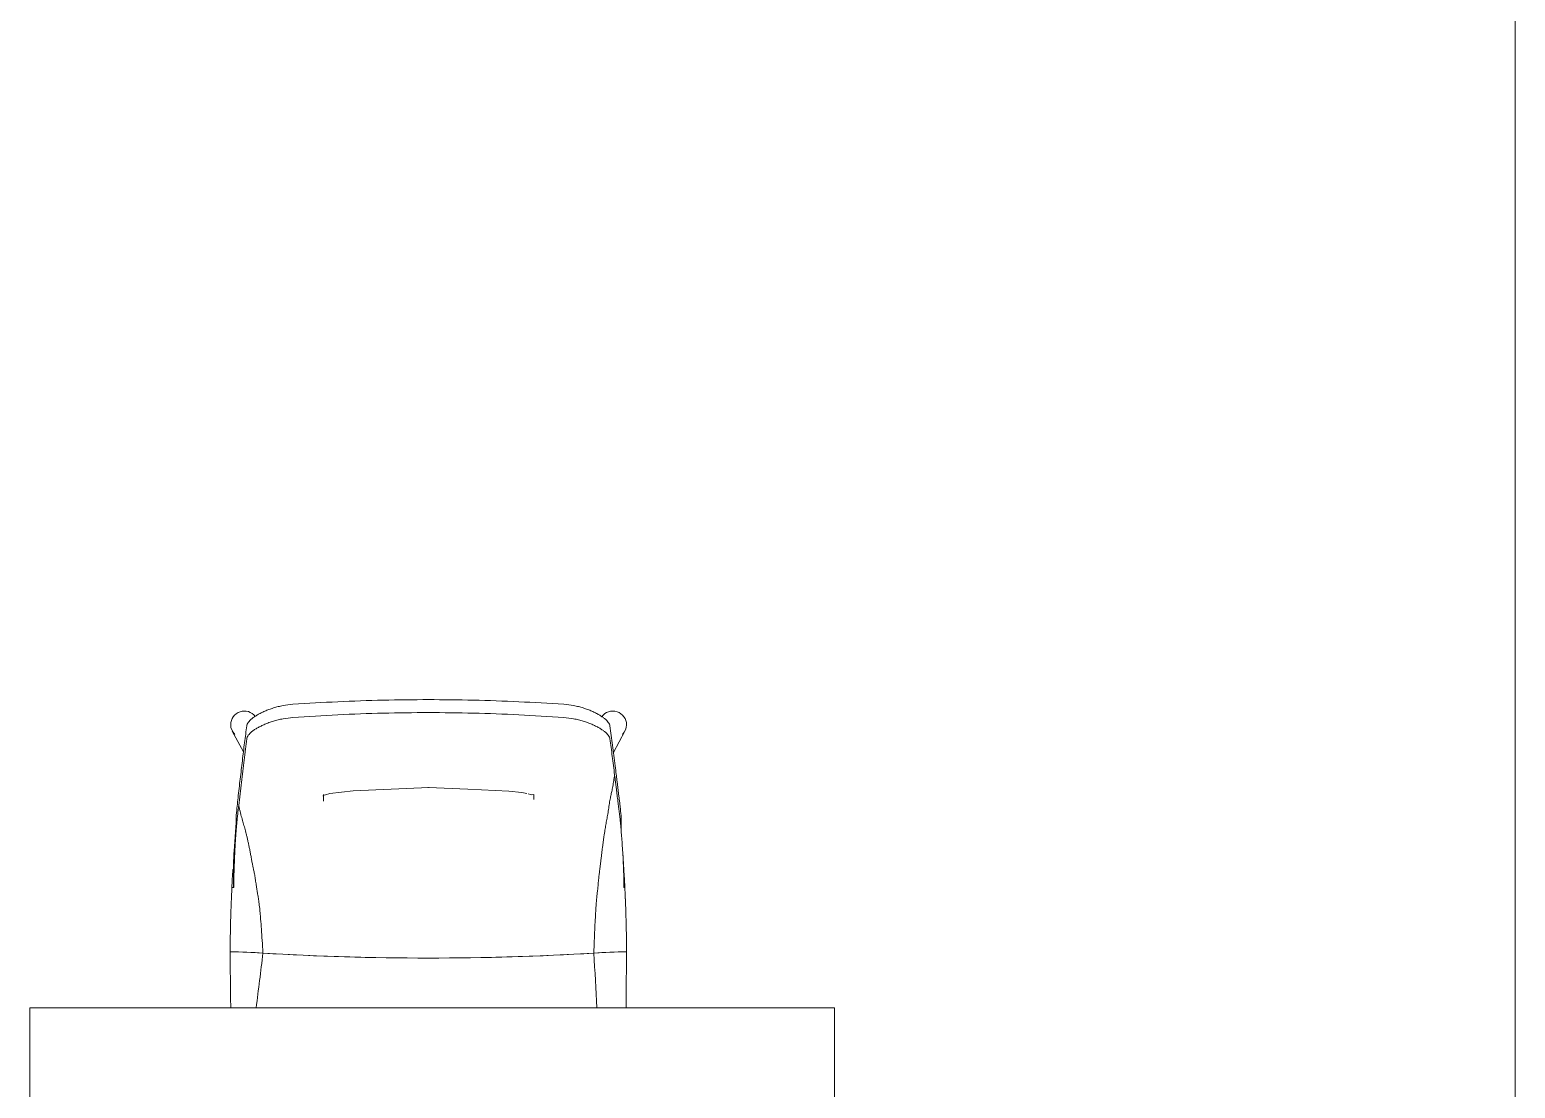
# Model space of a CAD drawing. Header units: millimetres. Extents: x 586.5 to 618.3, y 239.1 to 272.6.
# Drawn here: x 592.076 to 593.922, y 266.83 to 268.146 of the extents above; entities that cross this region are included whole.
import ezdxf

# ---------------------------------------------------------------- set-up
doc = ezdxf.new("R2010")
doc.units = ezdxf.units.MM
doc.header["$LTSCALE"] = 75
doc.layers.add('A Arquitetura LRZ', color=252, linetype='Continuous', lineweight=9)
doc.layers.add('A Mobiliário LRZ', color=253, linetype='Continuous', lineweight=9)

msp = doc.modelspace()

# ---------------------------------------------------------------- linework, layer by layer
at = {"layer": 'A Arquitetura LRZ'}
msp.add_line((593.922, 271.4104), (593.922, 263.6104), dxfattribs=at)
at = {"layer": 'A Mobiliário LRZ'}
for p, q in [((592.3414, 267.2484), (592.3276, 267.2741)), ((592.8154, 267.2741), (592.8013, 267.2476)), ((592.4407, 267.1941), (592.4399, 267.1938)), ((592.4418, 267.1946), (592.4407, 267.1941)), ((592.4408, 267.1935), (592.4407, 267.1922)), ((592.4409, 267.187), (592.4407, 267.1922)), ((592.4409, 267.1953), (592.4408, 267.1935)), ((592.4409, 267.1955), (592.4409, 267.1953)), ((592.4434, 267.1952), (592.4418, 267.1946)), ((592.4486, 267.1965), (592.4434, 267.1952)), ((592.4778, 267.1999), (592.4486, 267.1965)), ((592.5724, 267.2042), (592.4778, 267.1999)), ((592.5712, 267.2042), (592.5707, 267.2042)), ((592.6202, 267.202), (592.5712, 267.2042)), ((592.6713, 267.1995), (592.6202, 267.202)), ((592.6873, 267.1978), (592.6713, 267.1995)), ((592.6935, 267.1967), (592.6873, 267.1978)), ((592.6982, 267.1956), (592.6952, 267.1963)), ((592.7, 267.1951), (592.6982, 267.1956)), ((592.7022, 267.1953), (592.7, 267.1951)), ((592.7023, 267.1922), (592.7022, 267.1953)), ((592.7023, 267.1922), (592.7022, 267.1891)), ((592.331, 267.1427), (592.3325, 267.1605)), ((592.3325, 267.1605), (592.3325, 267.1699)), ((592.8108, 267.1692), (592.8108, 267.1519)), ((592.3297, 267.1248), (592.331, 267.1427)), ((592.8138, 267.1088), (592.8129, 267.1234)), ((592.329, 267.0797), (592.329, 267.1024)), ((592.8147, 267.0943), (592.8138, 267.1088)), ((592.3293, 267.0797), (592.327, 267.0797)), ((592.8154, 267.0797), (592.8143, 267.0797)), ((592.8147, 267.0943), (592.8147, 267.0797)), ((592.3248, 267), (592.3456, 266.9994)), ((592.3248, 267), (592.3253, 266.9427)), ((592.3248, 267), (592.3248, 266.9988)), ((592.3248, 266.9988), (592.3248, 266.9977)), ((592.3456, 266.9994), (592.3657, 266.9984)), ((592.3657, 266.9984), (592.4322, 266.995)), ((592.4322, 266.995), (592.5011, 266.9929)), ((592.5011, 266.9929), (592.5712, 266.9922)), ((592.5712, 266.9922), (592.6414, 266.9929)), ((592.6414, 266.9929), (592.7103, 266.995)), ((592.7103, 266.995), (592.7768, 266.9984)), ((592.7768, 266.9984), (592.7968, 266.9994)), ((592.7969, 266.9994), (592.8176, 267)), ((592.8172, 266.9427), (592.8176, 267)), ((592.8176, 266.9988), (592.8176, 267)), ((592.8176, 266.9977), (592.8176, 266.9988)), ((592.3253, 266.9427), (592.3256, 266.9304)), ((592.3253, 266.9416), (592.3253, 266.9427)), ((592.8169, 266.9304), (592.8172, 266.9427)), ((592.8172, 266.9427), (592.8172, 266.9416)), ((592.0758, 266.9304), (592.0758, 264.7304)), ((593.0758, 266.9304), (592.0758, 266.9304)), ((593.0758, 264.7304), (593.0758, 266.9304))]:
    msp.add_line(p, q, dxfattribs=at)
for centre, radius, start, end in [((592.3426, 267.2821), 0.017, 37.5087, 180), ((592.8005, 267.2821), 0.017, 0, 144.1289), ((592.3426, 267.2821), 0.017, 180, 225), ((592.8005, 267.2821), 0.017, 315, 0), ((592.824, 267.2248), 0.074, 259.653, 259.7774), ((594.3051, 266.9856), 1.9803, 176.6267, 177.2757), ((592.306, 267.1567), 0.059, 292.1782, 292.9531), ((590.8374, 266.9856), 1.9803, 2.7243, 3.1475)]:
    msp.add_arc(centre, radius, start, end, dxfattribs=at)
for centre, major_axis, start_param, end_param in [((592.3106, 266.9785), (0.1434, 0), 1.176399, 1.471048), ((592.5712, 267.0727), (0.5341, 0), 4.317308, 5.10747), ((592.8319, 266.9785), (0.1434, 0), 1.670545, 1.965193)]:
    msp.add_ellipse(centre, major_axis=major_axis, ratio=0.150716, start_param=start_param, end_param=end_param, dxfattribs=at)
for points, knots in [([(592.3455, 267.2807), (592.3457, 267.2821), (592.347, 267.285), (592.3509, 267.2889), (592.3552, 267.2921), (592.3589, 267.2945), (592.3625, 267.2964), (592.3655, 267.2979), (592.3679, 267.299), (592.3705, 267.3), (592.3731, 267.3011), (592.3758, 267.302), (592.3796, 267.3032), (592.3845, 267.3046), (592.3926, 267.3064), (592.3988, 267.3072), (592.403, 267.3075)], [-1, -1, -1, -1, -0.857143, -0.714286, -0.642857, -0.571429, -0.5, -0.464286, -0.428571, -0.392857, -0.357143, -0.321429, -0.285714, -0.214286, -0.142857, 0, 0, 0, 0]), ([(592.403, 267.3075), (592.4215, 267.3087), (592.4587, 267.3108), (592.5336, 267.3135), (592.6088, 267.3135), (592.6836, 267.3108), (592.7208, 267.3087), (592.7394, 267.3075)], [-1, -1, -1, -1, -0.833333, -0.666667, -0.333333, -0.166667, 0, 0, 0, 0]), ([(592.7394, 267.3075), (592.7435, 267.3072), (592.7498, 267.3064), (592.7579, 267.3046), (592.7628, 267.3032), (592.7665, 267.302), (592.7692, 267.3011), (592.7718, 267.3), (592.7744, 267.299), (592.7768, 267.2979), (592.7798, 267.2964), (592.7834, 267.2944), (592.7871, 267.2921), (592.7914, 267.2889), (592.7953, 267.2849), (592.7966, 267.282), (592.7968, 267.2806)], [-1, -1, -1, -1, -0.857143, -0.785714, -0.714286, -0.678571, -0.642857, -0.607143, -0.571429, -0.535714, -0.5, -0.428571, -0.357143, -0.285714, -0.142857, 0, 0, 0, 0]), ([(592.403, 267.291), (592.3989, 267.2907), (592.3926, 267.2899), (592.3845, 267.2882), (592.3796, 267.2868), (592.3758, 267.2857), (592.3722, 267.2844), (592.3679, 267.2827), (592.3632, 267.2805), (592.3589, 267.2783), (592.3551, 267.276), (592.3509, 267.2728), (592.347, 267.269), (592.3457, 267.2661), (592.3455, 267.2647)], [-1, -1, -1, -1, -0.857143, -0.785714, -0.714286, -0.678571, -0.642857, -0.571429, -0.5, -0.428571, -0.357143, -0.285714, -0.142857, 0, 0, 0, 0]), ([(592.7394, 267.291), (592.7208, 267.2923), (592.6836, 267.2946), (592.6088, 267.2974), (592.5336, 267.2974), (592.4587, 267.2946), (592.4215, 267.2924), (592.403, 267.291)], [-1, -1, -1, -1, -0.833333, -0.666667, -0.333333, -0.166667, 0, 0, 0, 0]), ([(592.7968, 267.2646), (592.7966, 267.266), (592.7953, 267.2689), (592.7914, 267.2728), (592.7871, 267.2759), (592.7834, 267.2782), (592.7791, 267.2805), (592.7744, 267.2827), (592.7701, 267.2844), (592.7665, 267.2856), (592.7627, 267.2868), (592.7579, 267.2882), (592.7498, 267.2899), (592.7435, 267.2907), (592.7394, 267.291)], [-1, -1, -1, -1, -0.857143, -0.714286, -0.642857, -0.571429, -0.5, -0.428571, -0.357143, -0.321429, -0.285714, -0.214286, -0.142857, 0, 0, 0, 0]), ([(592.8034, 267.231), (592.8038, 267.2274), (592.8045, 267.2221), (592.8053, 267.2152), (592.8059, 267.2101), (592.8066, 267.2052), (592.8072, 267.2004), (592.8077, 267.1956), (592.8084, 267.1906), (592.809, 267.1854), (592.8098, 267.1784), (592.8104, 267.1729), (592.8108, 267.1692)], [-1, -1, -1, -1, -0.833333, -0.75, -0.666667, -0.583333, -0.5, -0.416667, -0.333333, -0.25, -0.166667, 0, 0, 0, 0]), ([(592.8027, 267.2197), (592.8025, 267.2186), (592.8021, 267.2162), (592.8014, 267.2114), (592.8006, 267.2066), (592.7998, 267.2021), (592.799, 267.1982), (592.7982, 267.1949), (592.7974, 267.1912), (592.7966, 267.1869), (592.7959, 267.1818), (592.7951, 267.1767), (592.7945, 267.1729), (592.7939, 267.1694), (592.7933, 267.1659), (592.7927, 267.1626), (592.7921, 267.1595), (592.7915, 267.1563), (592.7907, 267.1518), (592.79, 267.1468), (592.7892, 267.1415), (592.7886, 267.1371), (592.788, 267.1326), (592.7874, 267.1282), (592.7868, 267.1234), (592.7862, 267.1184), (592.7857, 267.1138), (592.7853, 267.1106), (592.785, 267.1083), (592.7848, 267.106), (592.7845, 267.1041), (592.7842, 267.102), (592.7838, 267.0988), (592.7832, 267.0942), (592.7827, 267.0889), (592.7823, 267.0847), (592.782, 267.0808), (592.7815, 267.0763), (592.7809, 267.0711), (592.7803, 267.0657), (592.7798, 267.0592), (592.7792, 267.0508), (592.7786, 267.0398), (592.778, 267.0275), (592.7774, 267.0138), (592.777, 267.0037), (592.7768, 266.9984)], [-1, -1, -1, -1, -0.977273, -0.954545, -0.909091, -0.886364, -0.863636, -0.818182, -0.795455, -0.772727, -0.727273, -0.704545, -0.681818, -0.659091, -0.636364, -0.613636, -0.590909, -0.568182, -0.545455, -0.5, -0.477273, -0.454545, -0.431818, -0.409091, -0.386364, -0.363636, -0.340909, -0.329545, -0.318182, -0.306818, -0.295455, -0.284091, -0.272727, -0.25, -0.227273, -0.215909, -0.204545, -0.181818, -0.159091, -0.136364, -0.113636, -0.090909, -0.068182, -0.045455, -0.022727, 0, 0, 0, 0]), ([(592.8108, 267.1519), (592.8105, 267.1551), (592.81, 267.1597), (592.8094, 267.1657), (592.8089, 267.1701), (592.8083, 267.1743), (592.8078, 267.1785), (592.8073, 267.1826), (592.8068, 267.1867), (592.8063, 267.1907), (592.8058, 267.1946), (592.8053, 267.1985), (592.8049, 267.2025), (592.8043, 267.2067), (592.8036, 267.2124), (592.8031, 267.2167), (592.8027, 267.2197)], [-1, -1, -1, -1, -0.875, -0.8125, -0.75, -0.6875, -0.625, -0.5625, -0.5, -0.4375, -0.375, -0.3125, -0.25, -0.1875, -0.125, 0, 0, 0, 0]), ([(592.3355, 267.1817), (592.3353, 267.1795), (592.3348, 267.1754), (592.3342, 267.1702), (592.3338, 267.1661), (592.3335, 267.1632), (592.3332, 267.1602), (592.3329, 267.1571), (592.3327, 267.1539), (592.3324, 267.1507), (592.3321, 267.1473), (592.3318, 267.1436), (592.3316, 267.1395), (592.3313, 267.1353), (592.331, 267.1308), (592.3308, 267.1268), (592.3306, 267.1235), (592.3305, 267.1201), (592.3303, 267.1157), (592.3301, 267.1101), (592.3299, 267.1044), (592.3297, 267.0985), (592.3295, 267.0904), (592.3294, 267.0841), (592.3293, 267.0797)], [-1, -1, -1, -1, -0.916667, -0.833333, -0.791667, -0.75, -0.708333, -0.666667, -0.625, -0.583333, -0.541667, -0.5, -0.458333, -0.416667, -0.375, -0.333333, -0.3125, -0.291667, -0.25, -0.208333, -0.166667, -0.125, -0.083333, 0, 0, 0, 0]), ([(592.3657, 266.9984), (592.3653, 267.0039), (592.3647, 267.0142), (592.3637, 267.0282), (592.363, 267.0386), (592.3623, 267.0462), (592.3617, 267.0531), (592.3609, 267.0601), (592.36, 267.0665), (592.3591, 267.0719), (592.3581, 267.0772), (592.3574, 267.0819), (592.3568, 267.0859), (592.3564, 267.0892), (592.3559, 267.0924), (592.3554, 267.0954), (592.3549, 267.0982), (592.3543, 267.1007), (592.3539, 267.1029), (592.3532, 267.1055), (592.3525, 267.1093), (592.3517, 267.1134), (592.3511, 267.117), (592.3504, 267.1206), (592.3496, 267.1247), (592.3487, 267.1293), (592.3478, 267.1338), (592.3468, 267.1383), (592.3459, 267.1425), (592.3446, 267.1478), (592.343, 267.1538), (592.3412, 267.1599), (592.3396, 267.1655), (592.3383, 267.1702), (592.3374, 267.1739), (592.3364, 267.1778), (592.3358, 267.1804), (592.3355, 267.1817)], [0, 0, 0, 0, 0.03125, 0.0625, 0.09375, 0.109375, 0.125, 0.15625, 0.1875, 0.21875, 0.25, 0.28125, 0.296875, 0.3125, 0.328125, 0.34375, 0.359375, 0.375, 0.390625, 0.40625, 0.4375, 0.46875, 0.484375, 0.5, 0.53125, 0.5625, 0.59375, 0.625, 0.65625, 0.6875, 0.75, 0.8125, 0.875, 0.90625, 0.9375, 0.96875, 1, 1, 1, 1]), ([(592.327, 267.0797), (592.3269, 267.0762), (592.3267, 267.0716), (592.3264, 267.0659), (592.3263, 267.0621), (592.3261, 267.0572), (592.3259, 267.0522), (592.3258, 267.0481), (592.3256, 267.0439), (592.3255, 267.0385), (592.3253, 267.0314), (592.3252, 267.0241), (592.325, 267.0161), (592.3249, 267.008), (592.3249, 267.0027), (592.3248, 267)], [-1, -1, -1, -1, -0.85, -0.8125, -0.775, -0.7, -0.625, -0.5875, -0.55, -0.475, -0.4, -0.3, -0.2, -0.1, 0, 0, 0, 0]), ([(592.8176, 267), (592.8176, 267.0026), (592.8175, 267.008), (592.8174, 267.0161), (592.8173, 267.0241), (592.8171, 267.0321), (592.8169, 267.0407), (592.8167, 267.0478), (592.8165, 267.0532), (592.8164, 267.0572), (592.8162, 267.0611), (592.8161, 267.065), (592.8159, 267.0688), (592.8157, 267.0737), (592.8155, 267.0773), (592.8154, 267.0797)], [-1, -1, -1, -1, -0.9, -0.8, -0.7, -0.6, -0.5, -0.4, -0.35, -0.3, -0.25, -0.2, -0.15, -0.1, 0, 0, 0, 0]), ([(592.3253, 267.0321), (592.3254, 267.0329), (592.3254, 267.0355), (592.3255, 267.0399), (592.3257, 267.0448), (592.3258, 267.0479), (592.3258, 267.0492)], [-0.6732069, -0.6732069, -0.6732069, -0.6732069, -0.65, -0.6, -0.55, -0.5167063, -0.5167063, -0.5167063, -0.5167063])]:
    msp.add_open_spline(points, degree=3, knots=knots, dxfattribs=at)
for points in [[(592.3347, 267.1912), (592.3352, 267.1952), (592.336, 267.2031), (592.3374, 267.2147), (592.3387, 267.226), (592.3401, 267.2372), (592.3414, 267.2486), (592.3428, 267.2599), (592.3442, 267.2705), (592.3451, 267.2774), (592.3455, 267.2807)], [(592.3455, 267.2647), (592.3444, 267.2561), (592.3421, 267.2383), (592.3388, 267.2105), (592.3366, 267.1914), (592.3355, 267.1817)], [(592.7968, 267.2806), (592.7979, 267.2728), (592.8001, 267.2568), (592.8023, 267.2398), (592.8034, 267.231)], [(592.8027, 267.2197), (592.8017, 267.2276), (592.7998, 267.243), (592.7978, 267.2576), (592.7968, 267.2646)], [(592.3325, 267.1699), (592.3329, 267.1737), (592.3336, 267.1811), (592.3343, 267.1879), (592.3347, 267.1912)], [(592.3307, 267.1383), (592.331, 267.1426), (592.3313, 267.1466), (592.3317, 267.1503)], [(592.8129, 267.1234), (592.8126, 267.1271), (592.8121, 267.1342), (592.8113, 267.1438), (592.8109, 267.1494), (592.8107, 267.152)], [(592.329, 267.1024), (592.329, 267.1062), (592.3292, 267.1136), (592.3295, 267.1211), (592.3297, 267.1248)], [(592.8143, 267.0797), (592.8142, 267.0853), (592.814, 267.0961), (592.8135, 267.1106), (592.8131, 267.1193), (592.8129, 267.1234)], [(592.8138, 267.1096), (592.8138, 267.1094), (592.8138, 267.1091), (592.8138, 267.1089)], [(592.327, 267.0797), (592.3271, 267.0803), (592.3271, 267.0809), (592.3271, 267.0815)], [(592.816, 267.0671), (592.816, 267.0664), (592.816, 267.0657), (592.8161, 267.065)], [(592.8167, 267.0491), (592.8167, 267.0473), (592.8168, 267.0455), (592.8168, 267.0437)], [(592.325, 267.0161), (592.325, 267.017), (592.3251, 267.0179), (592.3251, 267.0188)], [(592.8174, 267.0206), (592.8174, 267.0191), (592.8174, 267.0175), (592.8174, 267.016)], [(592.3572, 266.9304), (592.3601, 266.953), (592.3629, 266.9757), (592.3657, 266.9984)], [(592.7808, 266.9304), (592.7795, 266.953), (592.7782, 266.9757), (592.7768, 266.9984)]]:
    msp.add_open_spline(points, degree=3, dxfattribs=at)

doc.saveas('drawing.dxf')
